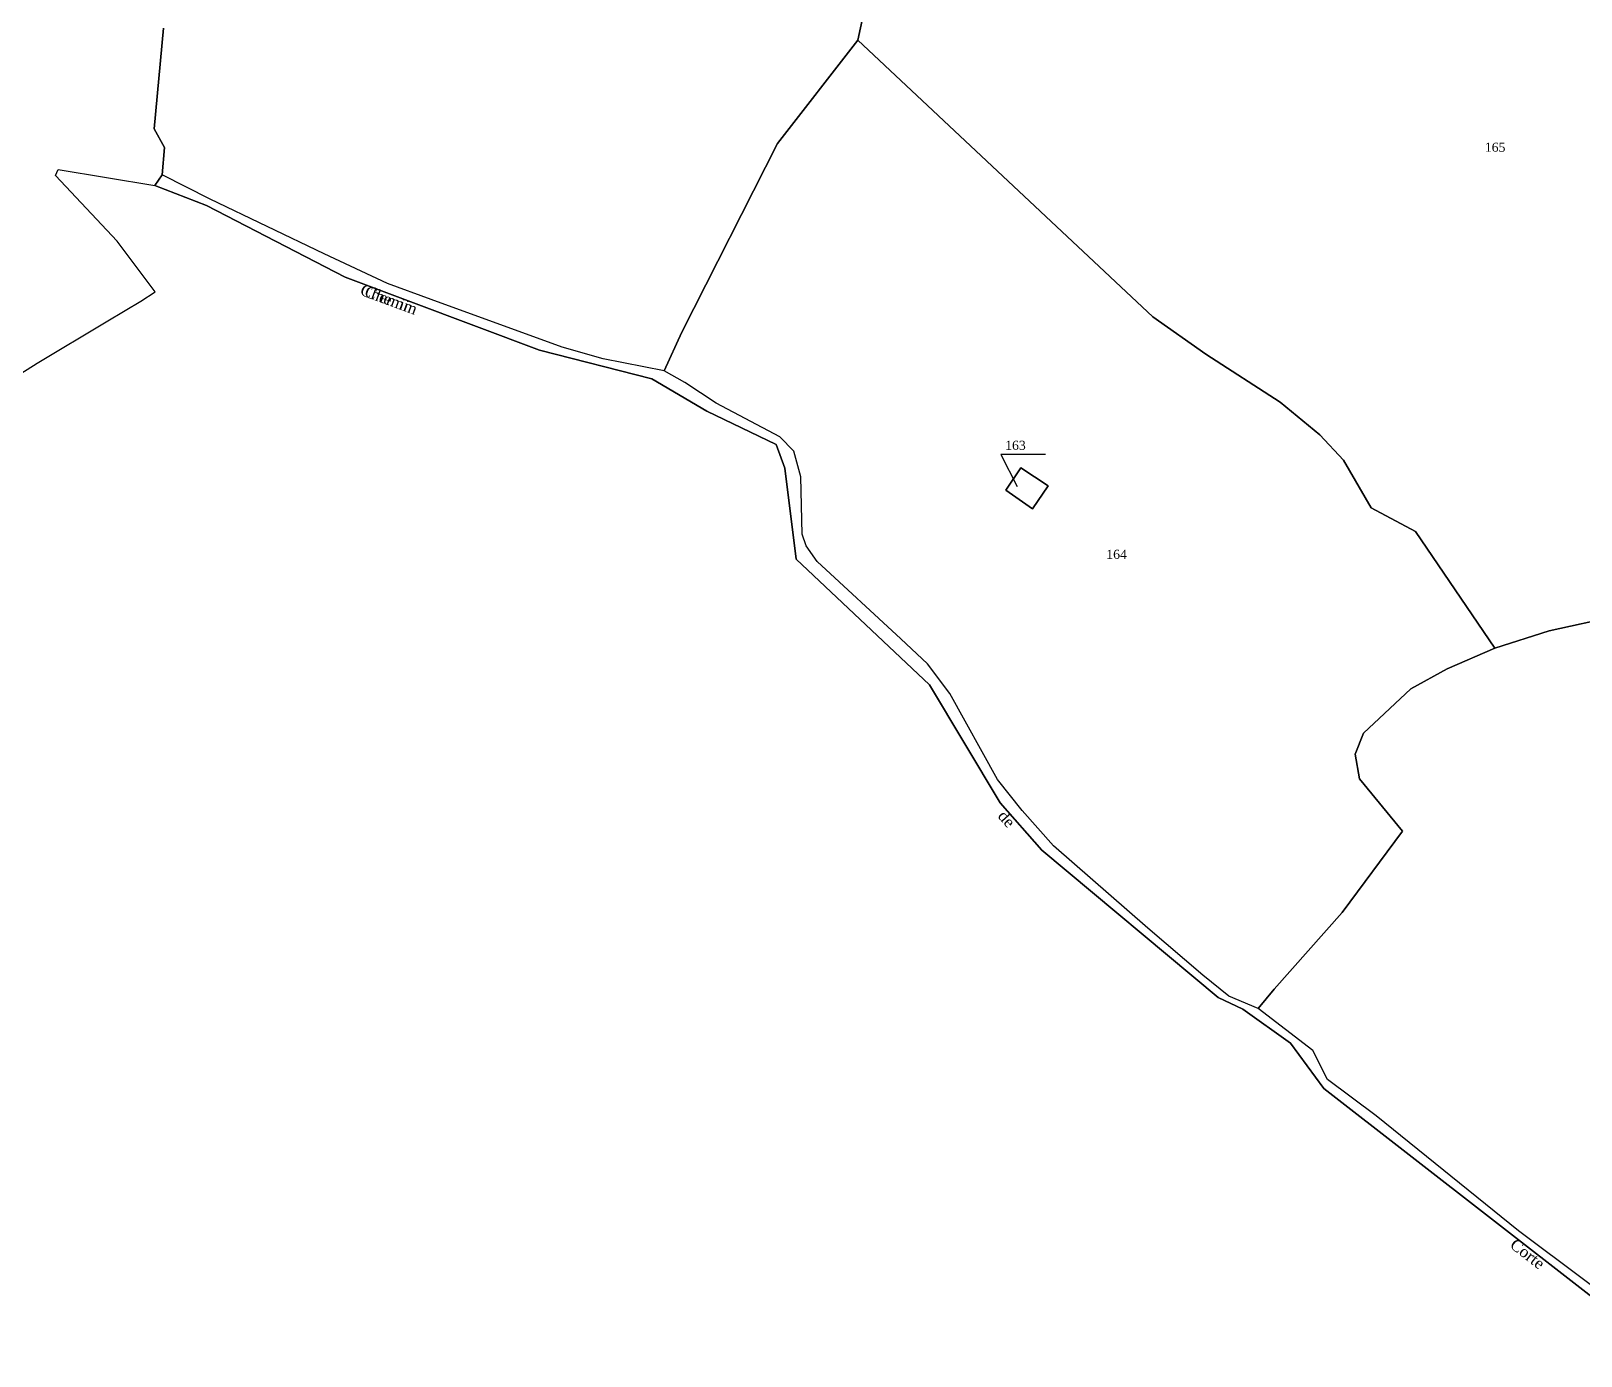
# Model space of a CAD drawing. Extents: x 1208104 to 1212743, y 6150498 to 6153217.
# Drawn here: x 1209120.3 to 1209460.6, y 6152334 to 6152625 of the extents above; entities that cross this region are included whole.
import ezdxf

# ---------------------------------------------------------------- set-up
doc = ezdxf.new("R2010")
doc.units = 0
doc.linetypes.add('CONTINU', pattern=[0])
for name, color, linetype in [('1LIEUDIT', 7, 'CONTINU'), ('1PARCELLE', 7, 'CONTINU'), ('1SECTION', 7, 'CONTINU'), ('1SUBDSECT', 7, 'CONTINU'), ('1TROUPARCELLE', 7, 'CONTINU'), ('1ZONCOMM', 7, 'CONTINU'), ('3BATIDUR', 7, 'CONTINU'), ('3FLECHEPAR', 7, 'CONTINU'), ('3PARCELLETEX', 7, 'CONTINU'), ('3ZONCOMMTEX', 7, 'CONTINU')]:
    doc.layers.add(name, color=color, linetype=linetype)
doc.styles.get("Standard").update_dxf_attribs({"font": 'Times New Roman'})

msp = doc.modelspace()

# ---------------------------------------------------------------- linework, layer by layer
at = {"layer": '1LIEUDIT'}
msp.add_lwpolyline([(1209479.77, 6152334.03), (1209404.12, 6152392.78), (1209396.8, 6152402.77), (1209386.36, 6152410.19), (1209380.96, 6152412.74), (1209342.23, 6152445.15), (1209333.04, 6152455.55), (1209317.53, 6152481.47), (1209288.3, 6152509.04), (1209285.76, 6152529.04), (1209283.86, 6152534.24), (1209268.69, 6152541.58), (1209256.57, 6152548.65), (1209231.92, 6152554.98), (1209189.27, 6152571), (1209158.78, 6152586.71), (1209147.42, 6152591.11), (1209149.09, 6152593.48), (1209149.54, 6152599.44), (1209147.3, 6152603.52), (1209149.35, 6152625.63)], dxfattribs=at)
at = {"layer": '1PARCELLE'}
for points in [[(1209307.14, 6152647.76), (1209301.84, 6152623.04), (1209301.84, 6152623.04), (1209284.18, 6152600.33), (1209263.14, 6152558.89), (1209259.28, 6152550.44), (1209245.89, 6152553.04), (1209236.91, 6152555.61), (1209208.1, 6152566.07), (1209198.55, 6152569.57), (1209184.63, 6152576.11), (1209159.61, 6152588.11), (1209149.09, 6152593.48), (1209149.54, 6152599.44), (1209147.3, 6152603.52), (1209149.35, 6152625.63)], [(1209468.34, 6152496.54), (1209453.63, 6152493.3), (1209441.7, 6152489.51), (1209424.3, 6152515.12), (1209414.56, 6152520.3), (1209408.45, 6152530.75), (1209403.28, 6152536.35), (1209394.59, 6152543.51), (1209378.26, 6152554.08), (1209366.58, 6152562.26), (1209347.77, 6152579.92), (1209301.84, 6152623.04), (1209301.84, 6152623.04), (1209307.14, 6152647.76)], [(1209476.05, 6152339.72), (1209446.91, 6152361.54), (1209415.6, 6152386.8), (1209404.94, 6152394.73), (1209401.72, 6152401.16), (1209389.72, 6152410.38), (1209393.22, 6152414.59), (1209408.14, 6152431.44), (1209421.41, 6152449.32), (1209412.01, 6152460.78), (1209411.05, 6152466.2), (1209412.85, 6152470.81), (1209423.23, 6152480.54), (1209431.19, 6152484.95), (1209441.7, 6152489.51), (1209453.63, 6152493.3), (1209468.34, 6152496.54)]]:
    msp.add_lwpolyline(points, dxfattribs=at)
for points in [[(1209383.26, 6152413.08), (1209377.6, 6152417.68), (1209365.46, 6152427.99), (1209344.79, 6152446.07), (1209337.91, 6152453.83), (1209332.45, 6152460.65), (1209322.04, 6152479.51), (1209317.12, 6152486.02), (1209311.27, 6152491.53), (1209292.91, 6152508.55), (1209290.44, 6152511.94), (1209289.6, 6152514.51), (1209289.33, 6152527.15), (1209287.76, 6152532.76), (1209284.66, 6152535.9), (1209270.67, 6152543.28), (1209263.84, 6152547.84), (1209259.28, 6152550.44), (1209263.14, 6152558.89), (1209284.18, 6152600.33), (1209301.84, 6152623.04), (1209347.77, 6152579.92), (1209366.58, 6152562.26), (1209378.26, 6152554.08), (1209394.59, 6152543.51), (1209403.28, 6152536.35), (1209408.45, 6152530.75), (1209414.56, 6152520.3), (1209424.3, 6152515.12), (1209441.7, 6152489.51), (1209431.19, 6152484.95), (1209423.23, 6152480.54), (1209412.85, 6152470.81), (1209411.05, 6152466.2), (1209412.01, 6152460.78), (1209421.41, 6152449.32), (1209408.14, 6152431.44), (1209393.22, 6152414.59), (1209389.72, 6152410.38), (1209383.26, 6152413.08)], [(1209337.63, 6152529.12), (1209334.28, 6152524.17), (1209340.18, 6152520.13), (1209343.62, 6152525.17), (1209337.63, 6152529.12)]]:
    msp.add_lwpolyline(points, close=True, dxfattribs=at)
at = {"layer": '1SECTION'}
msp.add_lwpolyline([(1209114.42, 6152547.58), (1209121.6, 6152552.07), (1209136.78, 6152561.19), (1209140.94, 6152563.65), (1209144.36, 6152565.68), (1209147.53, 6152567.74), (1209139.17, 6152578.85), (1209125.6, 6152593.32), (1209126.23, 6152594.64), (1209147.42, 6152591.11), (1209149.09, 6152593.48), (1209149.54, 6152599.44), (1209147.3, 6152603.52), (1209149.35, 6152625.63)], dxfattribs=at)
at = {"layer": '1SUBDSECT'}
msp.add_lwpolyline([(1209149.35, 6152625.63), (1209147.3, 6152603.52), (1209149.54, 6152599.44), (1209149.09, 6152593.48), (1209147.42, 6152591.11), (1209158.78, 6152586.71), (1209189.27, 6152571), (1209231.92, 6152554.98), (1209256.57, 6152548.65), (1209268.69, 6152541.58), (1209283.86, 6152534.24), (1209285.76, 6152529.04), (1209288.3, 6152509.04), (1209317.53, 6152481.47), (1209333.04, 6152455.55), (1209342.23, 6152445.15), (1209380.96, 6152412.74), (1209386.36, 6152410.19), (1209396.8, 6152402.77), (1209404.12, 6152392.78), (1209479.77, 6152334.03)], dxfattribs=at)
at = {"layer": '1TROUPARCELLE'}
msp.add_lwpolyline([(1209334.28, 6152524.17), (1209337.63, 6152529.12), (1209343.62, 6152525.17), (1209340.18, 6152520.13), (1209334.28, 6152524.17)], close=True, dxfattribs=at)
at = {"layer": '1ZONCOMM'}
for points in [[(1209126.23, 6152594.64), (1209147.42, 6152591.11), (1209158.78, 6152586.71), (1209189.27, 6152571), (1209231.92, 6152554.98), (1209256.57, 6152548.65), (1209268.69, 6152541.58), (1209283.86, 6152534.24), (1209285.76, 6152529.04), (1209288.3, 6152509.04), (1209317.53, 6152481.47), (1209333.04, 6152455.55), (1209342.23, 6152445.15), (1209380.96, 6152412.74), (1209386.36, 6152410.19), (1209396.8, 6152402.77), (1209404.12, 6152392.78), (1209479.77, 6152334.03)], [(1209126.23, 6152594.64), (1209147.42, 6152591.11), (1209158.78, 6152586.71), (1209189.27, 6152571), (1209231.92, 6152554.98), (1209256.57, 6152548.65), (1209268.69, 6152541.58), (1209283.86, 6152534.24), (1209285.76, 6152529.04), (1209288.3, 6152509.04), (1209317.53, 6152481.47), (1209333.04, 6152455.55), (1209342.23, 6152445.15), (1209380.96, 6152412.74), (1209386.36, 6152410.19), (1209396.8, 6152402.77), (1209404.12, 6152392.78), (1209479.77, 6152334.03)], [(1209147.42, 6152591.11), (1209158.78, 6152586.71), (1209189.27, 6152571), (1209231.92, 6152554.98), (1209256.57, 6152548.65), (1209268.69, 6152541.58), (1209283.86, 6152534.24), (1209285.76, 6152529.04), (1209288.3, 6152509.04), (1209317.53, 6152481.47), (1209333.04, 6152455.55), (1209342.23, 6152445.15), (1209380.96, 6152412.74), (1209386.36, 6152410.19), (1209396.8, 6152402.77), (1209404.12, 6152392.78), (1209479.77, 6152334.03)], [(1209147.42, 6152591.11), (1209158.78, 6152586.71), (1209189.27, 6152571), (1209231.92, 6152554.98), (1209256.57, 6152548.65), (1209268.69, 6152541.58), (1209283.86, 6152534.24), (1209285.76, 6152529.04), (1209288.3, 6152509.04), (1209317.53, 6152481.47), (1209333.04, 6152455.55), (1209342.23, 6152445.15), (1209380.96, 6152412.74), (1209386.36, 6152410.19), (1209396.8, 6152402.77), (1209404.12, 6152392.78), (1209479.77, 6152334.03)]]:
    msp.add_lwpolyline(points, dxfattribs=at)
at = {"layer": '3BATIDUR'}
msp.add_lwpolyline([(1209334.28, 6152524.17), (1209337.63, 6152529.12), (1209343.62, 6152525.17), (1209340.18, 6152520.13), (1209334.28, 6152524.17)], close=True, dxfattribs=at)
at = {"layer": '3FLECHEPAR'}
msp.add_lwpolyline([(1209343.03, 6152532.04), (1209333.24, 6152532.06), (1209336.77, 6152524.97)], dxfattribs=at)

# ---------------------------------------------------------------- texts
at = {"layer": '3PARCELLETEX'}
for s, p in [('165', (1209439.49, 6152598.51)), ('163', (1209334.16, 6152533.05)), ('164', (1209356.37, 6152509.11))]:
    msp.add_text(s, height=2, dxfattribs=at).set_placement(p)
at = {"layer": '3ZONCOMMTEX'}
for s, rotation, p in [('Chemin', 339.7, (1209192.33, 6152567.18)), ('Chemin', 339.7, (1209192.33, 6152567.18)), ('Chemin', 339.7, (1209193.29, 6152566.81)), ('Chemin', 339.7, (1209193.29, 6152566.81)), ('de', 311.6, (1209332.38, 6152452.51)), ('de', 311.6, (1209332.38, 6152452.51)), ('Corte', 322.4, (1209444.79, 6152358.03)), ('Corte', 322.4, (1209444.79, 6152358.03))]:
    msp.add_text(s, height=2.5, rotation=rotation, dxfattribs=at).set_placement(p)

doc.saveas('drawing.dxf')
